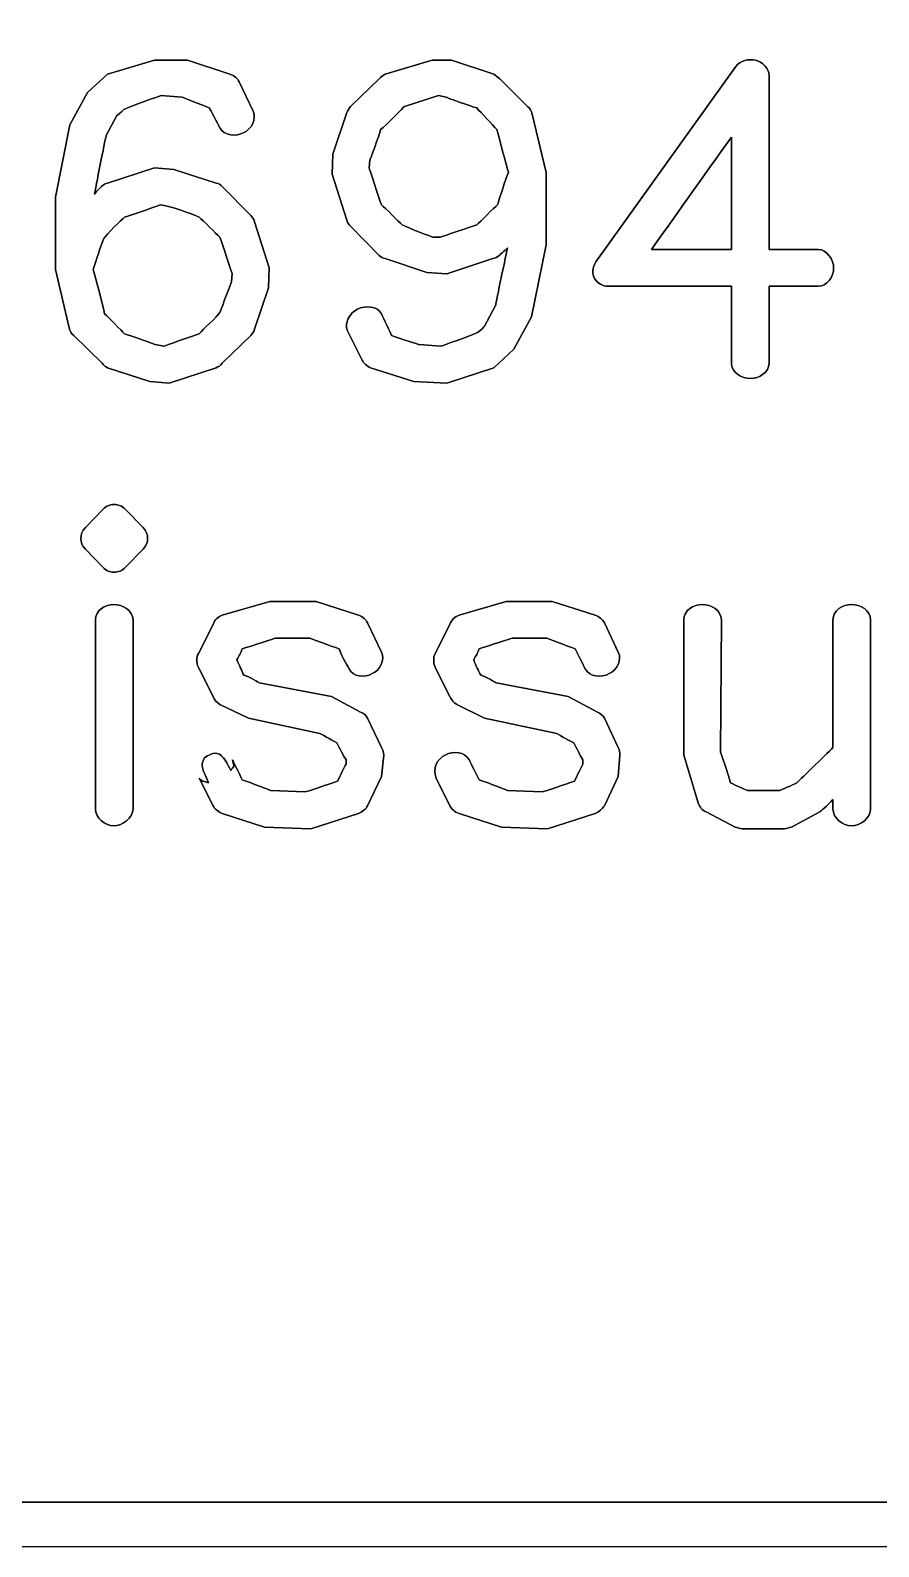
# Model space of a CAD drawing. Extents: x 5.5 to 12.5, y 5.1 to 18.5.
# Drawn here: x 6.5666 to 6.7566, y 5.4884 to 5.8282 of the extents above; entities that cross this region are included whole.
import ezdxf

# ---------------------------------------------------------------- set-up
doc = ezdxf.new("R2010")
doc.units = 0
doc.header["$MEASUREMENT"] = 0
doc.layers.get('0').update_dxf_attribs({"linetype": 'CONTINUOUS'})

msp = doc.modelspace()

# ---------------------------------------------------------------- linework, layer by layer
at = {"color": 7}
for points, knots in [([(12.12966, 18.49827), (12.12966, 18.49827), (5.87957, 18.49827), (5.87957, 18.49827), (5.67011, 18.49827), (5.49958, 18.32791), (5.49958, 18.11827), (5.49958, 18.11827), (5.49958, 5.86838), (5.49958, 5.86838), (5.49958, 5.65891), (5.67011, 5.48838), (5.87957, 5.48838), (5.87957, 5.48838), (12.12966, 5.48838), (12.12966, 5.48838), (12.33913, 5.48838), (12.50966, 5.65891), (12.50966, 5.86838), (12.50966, 5.86838), (12.50966, 18.11827), (12.50966, 18.11827), (12.50966, 18.32791), (12.33913, 18.49827), (12.12966, 18.49827)], [0, 0, 0, 0, 1, 1, 1, 2, 2, 2, 3, 3, 3, 4, 4, 4, 5, 5, 5, 6, 6, 6, 7, 7, 7, 8, 8, 8, 8]), ([(12.12966, 18.48828), (12.12966, 18.48828), (5.87957, 18.48828), (5.87957, 18.48828), (5.67562, 18.48828), (5.50957, 18.3224), (5.50957, 18.11827), (5.50957, 18.11827), (5.50957, 5.86838), (5.50957, 5.86838), (5.50957, 5.66443), (5.67562, 5.49837), (5.87957, 5.49837), (5.87957, 5.49837), (12.12966, 5.49837), (12.12966, 5.49837), (12.17238, 5.49837), (12.21304, 5.50561), (12.25128, 5.51904), (12.25128, 5.51904), (12.24886, 5.51904), (12.24886, 5.51904), (12.24886, 5.51904), (12.23818, 5.52318), (12.23818, 5.52318), (12.23818, 5.52318), (12.23405, 5.52731), (12.23405, 5.52731), (12.23405, 5.52731), (12.23095, 5.53317), (12.23095, 5.53317), (12.23129, 5.53248), (12.23233, 5.53248), (12.23302, 5.53213), (12.23267, 5.53282), (12.23233, 5.53386), (12.23233, 5.53386), (12.23198, 5.53455), (12.23164, 5.53523), (12.23164, 5.53592), (12.23164, 5.53696), (12.23233, 5.53799), (12.23336, 5.53834), (12.23508, 5.53902), (12.23646, 5.53834), (12.23715, 5.53627), (12.23715, 5.53627), (12.23784, 5.53558), (12.23818, 5.53489), (12.23818, 5.53523), (12.23887, 5.53558), (12.23887, 5.53592), (12.23887, 5.53627), (12.23887, 5.53661), (12.23853, 5.53696), (12.23853, 5.53696), (12.2406, 5.53213), (12.2406, 5.53213), (12.2406, 5.53213), (12.24232, 5.53041), (12.24335, 5.52972), (12.24439, 5.52938), (12.25024, 5.52731), (12.25024, 5.52731), (12.25024, 5.52731), (12.25782, 5.52697), (12.25782, 5.52697), (12.25782, 5.52697), (12.26471, 5.52938), (12.26609, 5.52972), (12.26678, 5.53041), (12.26988, 5.53351), (12.27057, 5.5342), (12.27091, 5.53558), (12.27298, 5.54144), (12.27298, 5.54144), (12.27298, 5.54144), (12.27332, 5.54626), (12.27332, 5.54626), (12.27332, 5.54626), (12.27091, 5.5528), (12.27057, 5.55418), (12.26988, 5.55487), (12.26678, 5.55797), (12.26575, 5.55901), (12.26471, 5.55935), (12.25886, 5.56142), (12.25886, 5.56142), (12.25886, 5.56142), (12.25128, 5.56142), (12.25128, 5.56142), (12.25128, 5.56142), (12.24439, 5.55935), (12.24301, 5.55901), (12.24232, 5.55797), (12.23956, 5.55522), (12.23956, 5.55522), (12.23853, 5.55418), (12.23681, 5.55384), (12.23543, 5.55453), (12.23405, 5.55522), (12.23336, 5.55659), (12.23336, 5.55797), (12.23336, 5.55797), (12.23681, 5.58794), (12.23681, 5.58794), (12.23681, 5.58967), (12.23853, 5.59105), (12.24025, 5.59105), (12.24025, 5.59105), (12.27126, 5.59105), (12.27126, 5.59105), (12.27332, 5.59105), (12.2747, 5.58898), (12.2747, 5.58691), (12.2747, 5.58484), (12.27332, 5.58278), (12.27126, 5.58278), (12.27126, 5.58278), (12.24955, 5.58278), (12.24473, 5.58278), (12.24404, 5.57933), (12.2437, 5.57348), (12.24301, 5.56762), (12.24611, 5.56865), (12.2499, 5.56969), (12.2499, 5.56969), (12.2499, 5.56969), (12.26023, 5.56969), (12.26023, 5.56969), (12.26023, 5.56969), (12.26954, 5.56659), (12.26954, 5.56659), (12.27022, 5.56624), (12.27057, 5.5659), (12.27091, 5.56555), (12.27091, 5.56555), (12.27746, 5.55935), (12.27746, 5.55935), (12.2778, 5.55901), (12.27815, 5.55832), (12.27815, 5.55797), (12.27815, 5.55797), (12.28159, 5.54729), (12.28159, 5.54729), (12.28159, 5.54729), (12.28125, 5.54006), (12.28125, 5.54006), (12.28125, 5.54006), (12.27815, 5.53076), (12.27815, 5.53076), (12.27815, 5.53007), (12.2778, 5.52972), (12.27746, 5.52938), (12.27746, 5.52938), (12.27711, 5.52903), (12.27711, 5.52903), (12.40803, 5.58622), (12.49967, 5.71679), (12.49967, 5.86838), (12.49967, 5.86838), (12.49967, 18.11827), (12.49967, 18.11827), (12.49967, 18.3224), (12.33361, 18.48828), (12.12966, 18.48828)], [0, 0, 0, 0, 1, 1, 1, 2, 2, 2, 3, 3, 3, 4, 4, 4, 5, 5, 5, 6, 6, 6, 7, 7, 7, 8, 8, 8, 9, 9, 9, 10, 10, 10, 11, 11, 11, 12, 12, 12, 13, 13, 13, 14, 14, 14, 15, 15, 15, 16, 16, 16, 17, 17, 17, 18, 18, 18, 19, 19, 19, 20, 20, 20, 21, 21, 21, 22, 22, 22, 23, 23, 23, 24, 24, 24, 25, 25, 25, 26, 26, 26, 27, 27, 27, 28, 28, 28, 29, 29, 29, 30, 30, 30, 31, 31, 31, 32, 32, 32, 33, 33, 33, 34, 34, 34, 35, 35, 35, 36, 36, 36, 37, 37, 37, 38, 38, 38, 39, 39, 39, 40, 40, 40, 41, 41, 41, 42, 42, 42, 43, 43, 43, 44, 44, 44, 45, 45, 45, 46, 46, 46, 47, 47, 47, 48, 48, 48, 49, 49, 49, 50, 50, 50, 51, 51, 51, 52, 52, 52, 53, 53, 53, 54, 54, 54, 55, 55, 55, 55]), ([(12.49967, 5.86838), (12.49967, 5.71679), (12.40803, 5.58622), (12.27711, 5.52903), (12.27711, 5.52903), (12.27746, 5.52938), (12.27746, 5.52938), (12.2778, 5.52972), (12.27815, 5.53007), (12.27815, 5.53076), (12.27815, 5.53076), (12.28125, 5.54006), (12.28125, 5.54006), (12.28125, 5.54006), (12.28159, 5.54729), (12.28159, 5.54729), (12.28159, 5.54729), (12.27815, 5.55797), (12.27815, 5.55797), (12.27815, 5.55832), (12.2778, 5.55901), (12.27746, 5.55935), (12.27746, 5.55935), (12.27091, 5.56555), (12.27091, 5.56555), (12.27057, 5.5659), (12.27022, 5.56624), (12.26954, 5.56659), (12.26954, 5.56659), (12.26023, 5.56969), (12.26023, 5.56969), (12.26023, 5.56969), (12.2499, 5.56969), (12.2499, 5.56969), (12.2499, 5.56969), (12.24611, 5.56865), (12.24301, 5.56762), (12.2437, 5.57348), (12.24404, 5.57933), (12.24473, 5.58278), (12.24955, 5.58278), (12.27126, 5.58278), (12.27126, 5.58278), (12.27332, 5.58278), (12.2747, 5.58484), (12.2747, 5.58691), (12.2747, 5.58898), (12.27332, 5.59105), (12.27126, 5.59105), (12.27126, 5.59105), (12.24025, 5.59105), (12.24025, 5.59105), (12.23853, 5.59105), (12.23681, 5.58967), (12.23681, 5.58794), (12.23681, 5.58794), (12.23336, 5.55797), (12.23336, 5.55797), (12.23336, 5.55659), (12.23405, 5.55522), (12.23543, 5.55453), (12.23681, 5.55384), (12.23853, 5.55418), (12.23956, 5.55522), (12.23956, 5.55522), (12.24232, 5.55797), (12.24301, 5.55901), (12.24439, 5.55935), (12.25128, 5.56142), (12.25128, 5.56142), (12.25128, 5.56142), (12.25886, 5.56142), (12.25886, 5.56142), (12.25886, 5.56142), (12.26471, 5.55935), (12.26575, 5.55901), (12.26678, 5.55797), (12.26988, 5.55487), (12.27057, 5.55418), (12.27091, 5.5528), (12.27332, 5.54626), (12.27332, 5.54626), (12.27332, 5.54626), (12.27298, 5.54144), (12.27298, 5.54144), (12.27298, 5.54144), (12.27091, 5.53558), (12.27057, 5.5342), (12.26988, 5.53351), (12.26678, 5.53041), (12.26609, 5.52972), (12.26471, 5.52938), (12.25782, 5.52697), (12.25782, 5.52697), (12.25782, 5.52697), (12.25024, 5.52731), (12.25024, 5.52731), (12.25024, 5.52731), (12.24439, 5.52938), (12.24335, 5.52972), (12.24232, 5.53041), (12.2406, 5.53213), (12.2406, 5.53213), (12.2406, 5.53213), (12.23853, 5.53696), (12.23853, 5.53696), (12.23887, 5.53661), (12.23887, 5.53627), (12.23887, 5.53592), (12.23887, 5.53558), (12.23818, 5.53523), (12.23818, 5.53489), (12.23784, 5.53558), (12.23715, 5.53627), (12.23715, 5.53627), (12.23646, 5.53834), (12.23508, 5.53902), (12.23336, 5.53834), (12.23233, 5.53799), (12.23164, 5.53696), (12.23164, 5.53592), (12.23164, 5.53523), (12.23198, 5.53455), (12.23233, 5.53386), (12.23233, 5.53386), (12.23267, 5.53282), (12.23302, 5.53213), (12.23233, 5.53248), (12.23129, 5.53248), (12.23095, 5.53317), (12.23095, 5.53317), (12.23405, 5.52731), (12.23405, 5.52731), (12.23405, 5.52731), (12.23818, 5.52318), (12.23818, 5.52318), (12.23818, 5.52318), (12.24886, 5.51904), (12.24886, 5.51904), (12.24886, 5.51904), (12.25128, 5.51904), (12.25128, 5.51904), (12.21304, 5.50561), (12.17238, 5.49837), (12.12966, 5.49837), (12.12966, 5.49837), (5.87957, 5.49837), (5.87957, 5.49837), (5.67562, 5.49837), (5.50957, 5.66443), (5.50957, 5.86838), (5.50957, 5.86838), (5.50957, 18.11827), (5.50957, 18.11827), (5.50957, 18.3224), (5.67562, 18.48828), (5.87957, 18.48828), (5.87957, 18.48828), (12.12966, 18.48828), (12.12966, 18.48828), (12.33361, 18.48828), (12.49967, 18.3224), (12.49967, 18.11827), (12.49967, 18.11827), (12.49967, 5.86838), (12.49967, 5.86838)], [0, 0, 0, 0, 1, 1, 1, 2, 2, 2, 3, 3, 3, 4, 4, 4, 5, 5, 5, 6, 6, 6, 7, 7, 7, 8, 8, 8, 9, 9, 9, 10, 10, 10, 11, 11, 11, 12, 12, 12, 13, 13, 13, 14, 14, 14, 15, 15, 15, 16, 16, 16, 17, 17, 17, 18, 18, 18, 19, 19, 19, 20, 20, 20, 21, 21, 21, 22, 22, 22, 23, 23, 23, 24, 24, 24, 25, 25, 25, 26, 26, 26, 27, 27, 27, 28, 28, 28, 29, 29, 29, 30, 30, 30, 31, 31, 31, 32, 32, 32, 33, 33, 33, 34, 34, 34, 35, 35, 35, 36, 36, 36, 37, 37, 37, 38, 38, 38, 39, 39, 39, 40, 40, 40, 41, 41, 41, 42, 42, 42, 43, 43, 43, 44, 44, 44, 45, 45, 45, 46, 46, 46, 47, 47, 47, 48, 48, 48, 49, 49, 49, 50, 50, 50, 51, 51, 51, 52, 52, 52, 53, 53, 53, 54, 54, 54, 55, 55, 55, 55]), ([(6.69606, 5.77088), (6.69485, 5.77088), (6.69365, 5.77157), (6.69296, 5.7726), (6.69244, 5.77364), (6.69244, 5.77501), (6.6933, 5.77639), (6.6933, 5.77639), (6.72465, 5.82014), (6.72465, 5.82014), (6.72552, 5.82152), (6.72758, 5.82187), (6.72913, 5.82152), (6.73051, 5.82118), (6.73206, 5.8198), (6.73206, 5.81808), (6.73206, 5.81808), (6.73206, 5.785), (6.73206, 5.77915), (6.73602, 5.77915), (6.74309, 5.77915), (6.74309, 5.77915), (6.74498, 5.77915), (6.74653, 5.77674), (6.74653, 5.77501), (6.74653, 5.77295), (6.74498, 5.77088), (6.74309, 5.77088), (6.74309, 5.77088), (6.73602, 5.77088), (6.73206, 5.77088), (6.73206, 5.76571), (6.73206, 5.75365), (6.73206, 5.75365), (6.73206, 5.75159), (6.72982, 5.75021), (6.72793, 5.75021), (6.72586, 5.75021), (6.72362, 5.75159), (6.72362, 5.75365), (6.72362, 5.75365), (6.72362, 5.76571), (6.72362, 5.77088), (6.71811, 5.77088), (6.69606, 5.77088), (6.69606, 5.77088)], [0, 0, 0, 0, 1, 1, 1, 2, 2, 2, 3, 3, 3, 4, 4, 4, 5, 5, 5, 6, 6, 6, 7, 7, 7, 8, 8, 8, 9, 9, 9, 10, 10, 10, 11, 11, 11, 12, 12, 12, 13, 13, 13, 14, 14, 14, 15, 15, 15, 15]), ([(6.72793, 5.75021), (6.72982, 5.75021), (6.73206, 5.75159), (6.73206, 5.75365), (6.73206, 5.75365), (6.73206, 5.76571), (6.73206, 5.77088), (6.73602, 5.77088), (6.74309, 5.77088), (6.74309, 5.77088), (6.74498, 5.77088), (6.74653, 5.77295), (6.74653, 5.77501), (6.74653, 5.77674), (6.74498, 5.77915), (6.74309, 5.77915), (6.74309, 5.77915), (6.73602, 5.77915), (6.73206, 5.77915), (6.73206, 5.785), (6.73206, 5.81808), (6.73206, 5.81808), (6.73206, 5.8198), (6.73051, 5.82118), (6.72913, 5.82152), (6.72758, 5.82187), (6.72552, 5.82152), (6.72465, 5.82014), (6.72465, 5.82014), (6.6933, 5.77639), (6.6933, 5.77639), (6.69244, 5.77501), (6.69244, 5.77364), (6.69296, 5.7726), (6.69365, 5.77157), (6.69485, 5.77088), (6.69606, 5.77088), (6.69606, 5.77088), (6.71811, 5.77088), (6.72362, 5.77088), (6.72362, 5.76571), (6.72362, 5.75365), (6.72362, 5.75365), (6.72362, 5.75159), (6.72586, 5.75021), (6.72793, 5.75021)], [0, 0, 0, 0, 1, 1, 1, 2, 2, 2, 3, 3, 3, 4, 4, 4, 5, 5, 5, 6, 6, 6, 7, 7, 7, 8, 8, 8, 9, 9, 9, 10, 10, 10, 11, 11, 11, 12, 12, 12, 13, 13, 13, 14, 14, 14, 15, 15, 15, 15]), ([(6.5934, 5.74952), (6.5934, 5.74952), (6.58392, 5.75262), (6.58392, 5.75262), (6.58341, 5.75296), (6.58306, 5.75296), (6.58272, 5.75365), (6.58272, 5.75365), (6.57634, 5.75986), (6.57634, 5.75986), (6.57583, 5.7602), (6.57548, 5.76089), (6.57531, 5.76158), (6.57531, 5.76158), (6.57221, 5.77467), (6.57221, 5.77467), (6.57221, 5.77467), (6.57221, 5.79086), (6.57221, 5.79086), (6.57221, 5.79086), (6.57548, 5.80705), (6.57548, 5.80705), (6.57548, 5.80705), (6.57944, 5.81429), (6.57944, 5.81429), (6.57944, 5.81429), (6.58392, 5.81842), (6.58392, 5.81842), (6.58392, 5.81842), (6.59443, 5.82152), (6.59443, 5.82152), (6.59443, 5.82152), (6.60184, 5.82152), (6.60184, 5.82152), (6.60184, 5.82152), (6.61131, 5.81842), (6.61131, 5.81842), (6.61234, 5.81808), (6.61303, 5.81739), (6.61338, 5.8167), (6.61338, 5.8167), (6.61648, 5.81015), (6.61648, 5.81015), (6.61734, 5.80843), (6.61613, 5.80602), (6.61441, 5.80533), (6.61269, 5.8043), (6.60993, 5.80464), (6.60907, 5.80636), (6.60907, 5.80636), (6.60752, 5.80946), (6.60666, 5.81084), (6.60494, 5.81153), (6.60063, 5.81325), (6.60063, 5.81325), (6.60063, 5.81325), (6.59581, 5.8136), (6.59581, 5.8136), (6.59581, 5.8136), (6.58875, 5.81119), (6.58754, 5.8105), (6.58685, 5.80981), (6.58599, 5.80912), (6.58599, 5.80912), (6.58599, 5.80912), (6.58358, 5.80464), (6.58358, 5.80464), (6.58358, 5.80464), (6.58151, 5.79465), (6.58099, 5.79155), (6.58151, 5.79224), (6.58254, 5.79327), (6.58254, 5.79327), (6.58306, 5.79362), (6.58341, 5.79396), (6.58392, 5.79396), (6.58392, 5.79396), (6.59443, 5.79741), (6.59443, 5.79741), (6.59443, 5.79741), (6.59874, 5.79706), (6.59874, 5.79706), (6.59874, 5.79706), (6.60821, 5.79396), (6.60821, 5.79396), (6.60873, 5.79396), (6.60924, 5.79362), (6.60959, 5.79327), (6.60959, 5.79327), (6.61596, 5.78673), (6.61596, 5.78673), (6.61631, 5.78638), (6.61665, 5.78604), (6.61682, 5.78535), (6.61682, 5.78535), (6.6201, 5.77501), (6.6201, 5.77501), (6.6201, 5.77501), (6.61992, 5.77053), (6.61992, 5.77053), (6.61992, 5.77053), (6.61682, 5.76123), (6.61682, 5.76123), (6.61665, 5.76054), (6.61631, 5.7602), (6.61596, 5.75986), (6.61596, 5.75986), (6.60959, 5.75365), (6.60959, 5.75365), (6.60924, 5.75296), (6.60873, 5.75296), (6.60821, 5.75262), (6.60821, 5.75262), (6.5977, 5.74918), (6.5977, 5.74918), (6.5977, 5.74918), (6.5934, 5.74952), (6.5934, 5.74952)], [0, 0, 0, 0, 1, 1, 1, 2, 2, 2, 3, 3, 3, 4, 4, 4, 5, 5, 5, 6, 6, 6, 7, 7, 7, 8, 8, 8, 9, 9, 9, 10, 10, 10, 11, 11, 11, 12, 12, 12, 13, 13, 13, 14, 14, 14, 15, 15, 15, 16, 16, 16, 17, 17, 17, 18, 18, 18, 19, 19, 19, 20, 20, 20, 21, 21, 21, 22, 22, 22, 23, 23, 23, 24, 24, 24, 25, 25, 25, 26, 26, 26, 27, 27, 27, 28, 28, 28, 29, 29, 29, 30, 30, 30, 31, 31, 31, 32, 32, 32, 33, 33, 33, 34, 34, 34, 35, 35, 35, 36, 36, 36, 37, 37, 37, 38, 38, 38, 39, 39, 39, 39]), ([(6.60959, 5.75365), (6.60959, 5.75365), (6.61596, 5.75986), (6.61596, 5.75986), (6.61631, 5.7602), (6.61665, 5.76054), (6.61682, 5.76123), (6.61682, 5.76123), (6.61992, 5.77053), (6.61992, 5.77053), (6.61992, 5.77053), (6.6201, 5.77501), (6.6201, 5.77501), (6.6201, 5.77501), (6.61682, 5.78535), (6.61682, 5.78535), (6.61665, 5.78604), (6.61631, 5.78638), (6.61596, 5.78673), (6.61596, 5.78673), (6.60959, 5.79327), (6.60959, 5.79327), (6.60924, 5.79362), (6.60873, 5.79396), (6.60821, 5.79396), (6.60821, 5.79396), (6.59874, 5.79706), (6.59874, 5.79706), (6.59874, 5.79706), (6.59443, 5.79741), (6.59443, 5.79741), (6.59443, 5.79741), (6.58392, 5.79396), (6.58392, 5.79396), (6.58341, 5.79396), (6.58306, 5.79362), (6.58254, 5.79327), (6.58254, 5.79327), (6.58151, 5.79224), (6.58099, 5.79155), (6.58151, 5.79465), (6.58358, 5.80464), (6.58358, 5.80464), (6.58358, 5.80464), (6.58599, 5.80912), (6.58599, 5.80912), (6.58599, 5.80912), (6.58685, 5.80981), (6.58754, 5.8105), (6.58875, 5.81119), (6.59581, 5.8136), (6.59581, 5.8136), (6.59581, 5.8136), (6.60063, 5.81325), (6.60063, 5.81325), (6.60063, 5.81325), (6.60494, 5.81153), (6.60666, 5.81084), (6.60752, 5.80946), (6.60907, 5.80636), (6.60907, 5.80636), (6.60993, 5.80464), (6.61269, 5.8043), (6.61441, 5.80533), (6.61613, 5.80602), (6.61734, 5.80843), (6.61648, 5.81015), (6.61648, 5.81015), (6.61338, 5.8167), (6.61338, 5.8167), (6.61303, 5.81739), (6.61234, 5.81808), (6.61131, 5.81842), (6.61131, 5.81842), (6.60184, 5.82152), (6.60184, 5.82152), (6.60184, 5.82152), (6.59443, 5.82152), (6.59443, 5.82152), (6.59443, 5.82152), (6.58392, 5.81842), (6.58392, 5.81842), (6.58392, 5.81842), (6.57944, 5.81429), (6.57944, 5.81429), (6.57944, 5.81429), (6.57548, 5.80705), (6.57548, 5.80705), (6.57548, 5.80705), (6.57221, 5.79086), (6.57221, 5.79086), (6.57221, 5.79086), (6.57221, 5.77467), (6.57221, 5.77467), (6.57221, 5.77467), (6.57531, 5.76158), (6.57531, 5.76158), (6.57548, 5.76089), (6.57583, 5.7602), (6.57634, 5.75986), (6.57634, 5.75986), (6.58272, 5.75365), (6.58272, 5.75365), (6.58306, 5.75296), (6.58341, 5.75296), (6.58392, 5.75262), (6.58392, 5.75262), (6.5934, 5.74952), (6.5934, 5.74952), (6.5934, 5.74952), (6.5977, 5.74918), (6.5977, 5.74918), (6.5977, 5.74918), (6.60821, 5.75262), (6.60821, 5.75262), (6.60873, 5.75296), (6.60924, 5.75296), (6.60959, 5.75365)], [0, 0, 0, 0, 1, 1, 1, 2, 2, 2, 3, 3, 3, 4, 4, 4, 5, 5, 5, 6, 6, 6, 7, 7, 7, 8, 8, 8, 9, 9, 9, 10, 10, 10, 11, 11, 11, 12, 12, 12, 13, 13, 13, 14, 14, 14, 15, 15, 15, 16, 16, 16, 17, 17, 17, 18, 18, 18, 19, 19, 19, 20, 20, 20, 21, 21, 21, 22, 22, 22, 23, 23, 23, 24, 24, 24, 25, 25, 25, 26, 26, 26, 27, 27, 27, 28, 28, 28, 29, 29, 29, 30, 30, 30, 31, 31, 31, 32, 32, 32, 33, 33, 33, 34, 34, 34, 35, 35, 35, 36, 36, 36, 37, 37, 37, 38, 38, 38, 39, 39, 39, 39]), ([(6.64283, 5.75262), (6.64197, 5.75296), (6.64128, 5.75365), (6.64094, 5.75434), (6.64094, 5.75434), (6.63767, 5.76089), (6.63767, 5.76089), (6.6368, 5.76261), (6.63818, 5.76502), (6.6399, 5.76571), (6.64163, 5.76675), (6.64438, 5.7664), (6.64524, 5.76468), (6.64524, 5.76468), (6.64679, 5.76158), (6.64748, 5.75986), (6.64938, 5.75917), (6.65369, 5.75779), (6.65369, 5.75779), (6.65369, 5.75779), (6.65851, 5.75744), (6.65851, 5.75744), (6.65851, 5.75744), (6.66557, 5.75986), (6.66678, 5.76054), (6.66747, 5.76089), (6.66833, 5.76192), (6.66833, 5.76192), (6.66833, 5.76192), (6.67074, 5.7664), (6.67074, 5.7664), (6.67074, 5.7664), (6.67281, 5.77639), (6.67349, 5.77949), (6.67281, 5.7788), (6.6716, 5.77777), (6.6716, 5.77777), (6.67126, 5.77743), (6.67074, 5.77708), (6.67022, 5.77708), (6.67022, 5.77708), (6.65989, 5.77364), (6.65989, 5.77364), (6.65989, 5.77364), (6.65541, 5.77398), (6.65541, 5.77398), (6.65541, 5.77398), (6.64611, 5.77708), (6.64611, 5.77708), (6.64559, 5.77708), (6.64507, 5.77743), (6.64473, 5.77777), (6.64473, 5.77777), (6.63835, 5.78432), (6.63835, 5.78432), (6.63801, 5.78466), (6.63767, 5.785), (6.63749, 5.78569), (6.63749, 5.78569), (6.63422, 5.79603), (6.63422, 5.79603), (6.63422, 5.79603), (6.63439, 5.80051), (6.63439, 5.80051), (6.63439, 5.80051), (6.63749, 5.80981), (6.63749, 5.80981), (6.63767, 5.81015), (6.63801, 5.81084), (6.63835, 5.81119), (6.63835, 5.81119), (6.64473, 5.81739), (6.64473, 5.81739), (6.64507, 5.81773), (6.64559, 5.81808), (6.64611, 5.81842), (6.64611, 5.81842), (6.65661, 5.82152), (6.65661, 5.82152), (6.65661, 5.82152), (6.66092, 5.82152), (6.66092, 5.82152), (6.66092, 5.82152), (6.67039, 5.81842), (6.67039, 5.81842), (6.67091, 5.81808), (6.67126, 5.81773), (6.67177, 5.81739), (6.67177, 5.81739), (6.67797, 5.81119), (6.67797, 5.81119), (6.67849, 5.81084), (6.67883, 5.81015), (6.67901, 5.80946), (6.67901, 5.80946), (6.68211, 5.79637), (6.68211, 5.79637), (6.68211, 5.79637), (6.68211, 5.78018), (6.68211, 5.78018), (6.68211, 5.78018), (6.67883, 5.76399), (6.67883, 5.76399), (6.67883, 5.76399), (6.67487, 5.75675), (6.67487, 5.75675), (6.67487, 5.75675), (6.67039, 5.75262), (6.67039, 5.75262), (6.67039, 5.75262), (6.65989, 5.74918), (6.65989, 5.74918), (6.65989, 5.74918), (6.65248, 5.74952), (6.65248, 5.74952), (6.65248, 5.74952), (6.64283, 5.75262), (6.64283, 5.75262)], [0, 0, 0, 0, 1, 1, 1, 2, 2, 2, 3, 3, 3, 4, 4, 4, 5, 5, 5, 6, 6, 6, 7, 7, 7, 8, 8, 8, 9, 9, 9, 10, 10, 10, 11, 11, 11, 12, 12, 12, 13, 13, 13, 14, 14, 14, 15, 15, 15, 16, 16, 16, 17, 17, 17, 18, 18, 18, 19, 19, 19, 20, 20, 20, 21, 21, 21, 22, 22, 22, 23, 23, 23, 24, 24, 24, 25, 25, 25, 26, 26, 26, 27, 27, 27, 28, 28, 28, 29, 29, 29, 30, 30, 30, 31, 31, 31, 32, 32, 32, 33, 33, 33, 34, 34, 34, 35, 35, 35, 36, 36, 36, 37, 37, 37, 38, 38, 38, 39, 39, 39, 39]), ([(6.67039, 5.75262), (6.67039, 5.75262), (6.67487, 5.75675), (6.67487, 5.75675), (6.67487, 5.75675), (6.67883, 5.76399), (6.67883, 5.76399), (6.67883, 5.76399), (6.68211, 5.78018), (6.68211, 5.78018), (6.68211, 5.78018), (6.68211, 5.79637), (6.68211, 5.79637), (6.68211, 5.79637), (6.67901, 5.80946), (6.67901, 5.80946), (6.67883, 5.81015), (6.67849, 5.81084), (6.67797, 5.81119), (6.67797, 5.81119), (6.67177, 5.81739), (6.67177, 5.81739), (6.67126, 5.81773), (6.67091, 5.81808), (6.67039, 5.81842), (6.67039, 5.81842), (6.66092, 5.82152), (6.66092, 5.82152), (6.66092, 5.82152), (6.65661, 5.82152), (6.65661, 5.82152), (6.65661, 5.82152), (6.64611, 5.81842), (6.64611, 5.81842), (6.64559, 5.81808), (6.64507, 5.81773), (6.64473, 5.81739), (6.64473, 5.81739), (6.63835, 5.81119), (6.63835, 5.81119), (6.63801, 5.81084), (6.63767, 5.81015), (6.63749, 5.80981), (6.63749, 5.80981), (6.63439, 5.80051), (6.63439, 5.80051), (6.63439, 5.80051), (6.63422, 5.79603), (6.63422, 5.79603), (6.63422, 5.79603), (6.63749, 5.78569), (6.63749, 5.78569), (6.63767, 5.785), (6.63801, 5.78466), (6.63835, 5.78432), (6.63835, 5.78432), (6.64473, 5.77777), (6.64473, 5.77777), (6.64507, 5.77743), (6.64559, 5.77708), (6.64611, 5.77708), (6.64611, 5.77708), (6.65541, 5.77398), (6.65541, 5.77398), (6.65541, 5.77398), (6.65989, 5.77364), (6.65989, 5.77364), (6.65989, 5.77364), (6.67022, 5.77708), (6.67022, 5.77708), (6.67074, 5.77708), (6.67126, 5.77743), (6.6716, 5.77777), (6.6716, 5.77777), (6.67281, 5.7788), (6.67349, 5.77949), (6.67281, 5.77639), (6.67074, 5.7664), (6.67074, 5.7664), (6.67074, 5.7664), (6.66833, 5.76192), (6.66833, 5.76192), (6.66833, 5.76192), (6.66747, 5.76089), (6.66678, 5.76054), (6.66557, 5.75986), (6.65851, 5.75744), (6.65851, 5.75744), (6.65851, 5.75744), (6.65369, 5.75779), (6.65369, 5.75779), (6.65369, 5.75779), (6.64938, 5.75917), (6.64748, 5.75986), (6.64679, 5.76158), (6.64524, 5.76468), (6.64524, 5.76468), (6.64438, 5.7664), (6.64163, 5.76675), (6.6399, 5.76571), (6.63818, 5.76502), (6.6368, 5.76261), (6.63767, 5.76089), (6.63767, 5.76089), (6.64094, 5.75434), (6.64094, 5.75434), (6.64128, 5.75365), (6.64197, 5.75296), (6.64283, 5.75262), (6.64283, 5.75262), (6.65248, 5.74952), (6.65248, 5.74952), (6.65248, 5.74952), (6.65989, 5.74918), (6.65989, 5.74918), (6.65989, 5.74918), (6.67039, 5.75262), (6.67039, 5.75262)], [0, 0, 0, 0, 1, 1, 1, 2, 2, 2, 3, 3, 3, 4, 4, 4, 5, 5, 5, 6, 6, 6, 7, 7, 7, 8, 8, 8, 9, 9, 9, 10, 10, 10, 11, 11, 11, 12, 12, 12, 13, 13, 13, 14, 14, 14, 15, 15, 15, 16, 16, 16, 17, 17, 17, 18, 18, 18, 19, 19, 19, 20, 20, 20, 21, 21, 21, 22, 22, 22, 23, 23, 23, 24, 24, 24, 25, 25, 25, 26, 26, 26, 27, 27, 27, 28, 28, 28, 29, 29, 29, 30, 30, 30, 31, 31, 31, 32, 32, 32, 33, 33, 33, 34, 34, 34, 35, 35, 35, 36, 36, 36, 37, 37, 37, 38, 38, 38, 39, 39, 39, 39]), ([(6.6666, 5.81084), (6.66523, 5.81119), (6.65971, 5.81325), (6.65971, 5.81325), (6.65971, 5.81325), (6.65799, 5.8136), (6.65799, 5.8136), (6.65799, 5.8136), (6.65041, 5.81119), (6.65041, 5.81119), (6.65041, 5.81119), (6.64611, 5.80671), (6.64507, 5.80602), (6.64473, 5.80464), (6.64266, 5.79913), (6.64266, 5.79913), (6.64266, 5.79913), (6.64249, 5.79741), (6.64249, 5.79741), (6.64249, 5.79741), (6.64473, 5.79052), (6.64524, 5.78914), (6.64611, 5.78845), (6.64903, 5.78535), (6.6499, 5.78466), (6.6511, 5.78397), (6.65679, 5.7819), (6.65679, 5.7819), (6.65679, 5.7819), (6.65851, 5.7819), (6.65851, 5.7819), (6.65851, 5.7819), (6.6654, 5.78432), (6.6666, 5.78466), (6.66747, 5.78535), (6.67039, 5.78845), (6.67126, 5.78914), (6.6716, 5.79052), (6.67315, 5.795), (6.67367, 5.79637), (6.67332, 5.79775), (6.67143, 5.80464), (6.67108, 5.80602), (6.67022, 5.80705), (6.66747, 5.80981), (6.6666, 5.81084)], [0, 0, 0, 0, 1, 1, 1, 2, 2, 2, 3, 3, 3, 4, 4, 4, 5, 5, 5, 6, 6, 6, 7, 7, 7, 8, 8, 8, 9, 9, 9, 10, 10, 10, 11, 11, 11, 12, 12, 12, 13, 13, 13, 14, 14, 14, 15, 15, 15, 15]), ([(6.67367, 5.79637), (6.67315, 5.795), (6.6716, 5.79052), (6.67126, 5.78914), (6.67039, 5.78845), (6.66747, 5.78535), (6.6666, 5.78466), (6.6654, 5.78432), (6.65851, 5.7819), (6.65851, 5.7819), (6.65851, 5.7819), (6.65679, 5.7819), (6.65679, 5.7819), (6.65679, 5.7819), (6.6511, 5.78397), (6.6499, 5.78466), (6.64903, 5.78535), (6.64611, 5.78845), (6.64524, 5.78914), (6.64473, 5.79052), (6.64249, 5.79741), (6.64249, 5.79741), (6.64249, 5.79741), (6.64266, 5.79913), (6.64266, 5.79913), (6.64266, 5.79913), (6.64473, 5.80464), (6.64507, 5.80602), (6.64611, 5.80671), (6.65041, 5.81119), (6.65041, 5.81119), (6.65041, 5.81119), (6.65799, 5.8136), (6.65799, 5.8136), (6.65799, 5.8136), (6.65971, 5.81325), (6.65971, 5.81325), (6.65971, 5.81325), (6.66523, 5.81119), (6.6666, 5.81084), (6.66747, 5.80981), (6.67022, 5.80705), (6.67108, 5.80602), (6.67143, 5.80464), (6.67332, 5.79775), (6.67367, 5.79637)], [0, 0, 0, 0, 1, 1, 1, 2, 2, 2, 3, 3, 3, 4, 4, 4, 5, 5, 5, 6, 6, 6, 7, 7, 7, 8, 8, 8, 9, 9, 9, 10, 10, 10, 11, 11, 11, 12, 12, 12, 13, 13, 13, 14, 14, 14, 15, 15, 15, 15]), ([(6.72362, 5.8043), (6.71742, 5.79568), (6.71001, 5.785), (6.70571, 5.77915), (6.71225, 5.77915), (6.71983, 5.77915), (6.72362, 5.77915), (6.72362, 5.78328), (6.72362, 5.79431), (6.72362, 5.8043)], [0, 0, 0, 0, 1, 1, 1, 2, 2, 2, 3, 3, 3, 3]), ([(6.72362, 5.8043), (6.72362, 5.79431), (6.72362, 5.78328), (6.72362, 5.77915), (6.71983, 5.77915), (6.71225, 5.77915), (6.70571, 5.77915), (6.71001, 5.785), (6.71742, 5.79568), (6.72362, 5.8043)], [0, 0, 0, 0, 1, 1, 1, 2, 2, 2, 3, 3, 3, 3]), ([(6.60442, 5.78638), (6.60321, 5.78707), (6.59753, 5.78879), (6.59753, 5.78879), (6.59753, 5.78879), (6.59581, 5.78914), (6.59581, 5.78914), (6.59581, 5.78914), (6.58909, 5.78673), (6.58771, 5.78638), (6.58685, 5.78569), (6.58375, 5.78259), (6.58306, 5.78156), (6.58254, 5.78053), (6.58117, 5.77605), (6.58065, 5.77467), (6.58117, 5.77329), (6.58289, 5.7664), (6.58323, 5.76468), (6.58409, 5.76399), (6.58702, 5.76089), (6.58771, 5.7602), (6.58909, 5.75986), (6.5946, 5.75779), (6.5946, 5.75779), (6.5946, 5.75779), (6.5965, 5.75744), (6.5965, 5.75744), (6.5965, 5.75744), (6.60321, 5.75986), (6.60442, 5.7602), (6.60528, 5.76123), (6.60838, 5.76399), (6.60907, 5.76502), (6.60959, 5.7664), (6.61166, 5.77191), (6.61166, 5.77191), (6.61166, 5.77191), (6.61183, 5.77364), (6.61183, 5.77364), (6.61183, 5.77364), (6.60959, 5.78053), (6.60907, 5.7819), (6.60821, 5.78259), (6.60528, 5.78569), (6.60442, 5.78638)], [0, 0, 0, 0, 1, 1, 1, 2, 2, 2, 3, 3, 3, 4, 4, 4, 5, 5, 5, 6, 6, 6, 7, 7, 7, 8, 8, 8, 9, 9, 9, 10, 10, 10, 11, 11, 11, 12, 12, 12, 13, 13, 13, 14, 14, 14, 15, 15, 15, 15]), ([(6.61183, 5.77364), (6.61183, 5.77364), (6.61166, 5.77191), (6.61166, 5.77191), (6.61166, 5.77191), (6.60959, 5.7664), (6.60907, 5.76502), (6.60838, 5.76399), (6.60528, 5.76123), (6.60442, 5.7602), (6.60321, 5.75986), (6.5965, 5.75744), (6.5965, 5.75744), (6.5965, 5.75744), (6.5946, 5.75779), (6.5946, 5.75779), (6.5946, 5.75779), (6.58909, 5.75986), (6.58771, 5.7602), (6.58702, 5.76089), (6.58409, 5.76399), (6.58323, 5.76468), (6.58289, 5.7664), (6.58117, 5.77329), (6.58065, 5.77467), (6.58117, 5.77605), (6.58254, 5.78053), (6.58306, 5.78156), (6.58375, 5.78259), (6.58685, 5.78569), (6.58771, 5.78638), (6.58909, 5.78673), (6.59581, 5.78914), (6.59581, 5.78914), (6.59581, 5.78914), (6.59753, 5.78879), (6.59753, 5.78879), (6.59753, 5.78879), (6.60321, 5.78707), (6.60442, 5.78638), (6.60528, 5.78569), (6.60821, 5.78259), (6.60907, 5.7819), (6.60959, 5.78053), (6.61183, 5.77364), (6.61183, 5.77364)], [0, 0, 0, 0, 1, 1, 1, 2, 2, 2, 3, 3, 3, 4, 4, 4, 5, 5, 5, 6, 6, 6, 7, 7, 7, 8, 8, 8, 9, 9, 9, 10, 10, 10, 11, 11, 11, 12, 12, 12, 13, 13, 13, 14, 14, 14, 15, 15, 15, 15]), ([(6.59185, 5.71197), (6.59185, 5.71197), (6.58788, 5.70783), (6.58788, 5.70783), (6.58719, 5.70715), (6.58633, 5.7068), (6.5853, 5.7068), (6.58444, 5.7068), (6.58358, 5.70715), (6.58289, 5.70783), (6.58289, 5.70783), (6.57893, 5.71197), (6.57893, 5.71197), (6.57755, 5.71335), (6.57755, 5.71541), (6.57893, 5.71679), (6.57893, 5.71679), (6.58289, 5.72093), (6.58289, 5.72093), (6.58358, 5.72161), (6.58444, 5.72196), (6.5853, 5.72196), (6.58633, 5.72196), (6.58719, 5.72161), (6.58788, 5.72093), (6.58788, 5.72093), (6.59185, 5.71679), (6.59185, 5.71679), (6.59322, 5.71541), (6.59322, 5.71335), (6.59185, 5.71197)], [0, 0, 0, 0, 1, 1, 1, 2, 2, 2, 3, 3, 3, 4, 4, 4, 5, 5, 5, 6, 6, 6, 7, 7, 7, 8, 8, 8, 9, 9, 9, 10, 10, 10, 10]), ([(6.58788, 5.72093), (6.58719, 5.72161), (6.58633, 5.72196), (6.5853, 5.72196), (6.58444, 5.72196), (6.58358, 5.72161), (6.58289, 5.72093), (6.58289, 5.72093), (6.57893, 5.71679), (6.57893, 5.71679), (6.57755, 5.71541), (6.57755, 5.71335), (6.57893, 5.71197), (6.57893, 5.71197), (6.58289, 5.70783), (6.58289, 5.70783), (6.58358, 5.70715), (6.58444, 5.7068), (6.5853, 5.7068), (6.58633, 5.7068), (6.58719, 5.70715), (6.58788, 5.70783), (6.58788, 5.70783), (6.59185, 5.71197), (6.59185, 5.71197), (6.59322, 5.71335), (6.59322, 5.71541), (6.59185, 5.71679), (6.59185, 5.71679), (6.58788, 5.72093), (6.58788, 5.72093)], [0, 0, 0, 0, 1, 1, 1, 2, 2, 2, 3, 3, 3, 4, 4, 4, 5, 5, 5, 6, 6, 6, 7, 7, 7, 8, 8, 8, 9, 9, 9, 10, 10, 10, 10]), ([(6.58961, 5.65375), (6.58961, 5.65168), (6.58719, 5.64996), (6.5853, 5.64996), (6.58341, 5.64996), (6.58117, 5.65168), (6.58117, 5.65375), (6.58117, 5.65375), (6.58117, 5.69612), (6.58117, 5.69612), (6.58117, 5.69819), (6.58341, 5.69957), (6.5853, 5.69957), (6.58719, 5.69957), (6.58961, 5.69819), (6.58961, 5.69612), (6.58961, 5.69612), (6.58961, 5.65375), (6.58961, 5.65375)], [0, 0, 0, 0, 1, 1, 1, 2, 2, 2, 3, 3, 3, 4, 4, 4, 5, 5, 5, 6, 6, 6, 6]), ([(6.5853, 5.69957), (6.58341, 5.69957), (6.58117, 5.69819), (6.58117, 5.69612), (6.58117, 5.69612), (6.58117, 5.65375), (6.58117, 5.65375), (6.58117, 5.65168), (6.58341, 5.64996), (6.5853, 5.64996), (6.58719, 5.64996), (6.58961, 5.65168), (6.58961, 5.65375), (6.58961, 5.65375), (6.58961, 5.69612), (6.58961, 5.69612), (6.58961, 5.69819), (6.58719, 5.69957), (6.5853, 5.69957)], [0, 0, 0, 0, 1, 1, 1, 2, 2, 2, 3, 3, 3, 4, 4, 4, 5, 5, 5, 6, 6, 6, 6]), ([(6.64524, 5.66098), (6.64524, 5.66098), (6.64214, 5.65444), (6.64214, 5.65444), (6.6418, 5.65375), (6.64094, 5.65306), (6.64008, 5.65271), (6.64008, 5.65271), (6.6294, 5.64927), (6.6294, 5.64927), (6.6294, 5.64927), (6.61906, 5.64961), (6.61906, 5.64961), (6.61906, 5.64961), (6.60959, 5.65271), (6.60959, 5.65271), (6.60873, 5.65306), (6.60787, 5.65375), (6.60752, 5.65444), (6.60752, 5.65444), (6.60442, 5.66064), (6.60442, 5.66064), (6.60476, 5.65995), (6.60563, 5.65995), (6.60649, 5.6596), (6.60614, 5.66064), (6.60563, 5.66167), (6.60563, 5.66167), (6.60528, 5.66236), (6.60511, 5.66305), (6.60511, 5.66339), (6.60511, 5.66443), (6.60545, 5.66546), (6.60666, 5.6658), (6.60838, 5.66684), (6.60976, 5.6658), (6.61062, 5.66408), (6.61062, 5.66408), (6.61114, 5.66305), (6.61148, 5.66236), (6.61166, 5.6627), (6.61217, 5.66305), (6.61217, 5.66339), (6.61217, 5.66374), (6.612, 5.66443), (6.61183, 5.66477), (6.61183, 5.66477), (6.61338, 5.66167), (6.61407, 5.66029), (6.61596, 5.6596), (6.62044, 5.65788), (6.62044, 5.65788), (6.62044, 5.65788), (6.62819, 5.65754), (6.62819, 5.65754), (6.62819, 5.65754), (6.63353, 5.65926), (6.63543, 5.65995), (6.63612, 5.66133), (6.6368, 5.66305), (6.63732, 5.66374), (6.63732, 5.66408), (6.63732, 5.66443), (6.63732, 5.66477), (6.6368, 5.66546), (6.63577, 5.66753), (6.63525, 5.66856), (6.63405, 5.66925), (6.63146, 5.67063), (6.63146, 5.67063), (6.63146, 5.67063), (6.61544, 5.67407), (6.61544, 5.67407), (6.61544, 5.67407), (6.60907, 5.67717), (6.60907, 5.67717), (6.60838, 5.67752), (6.60787, 5.67821), (6.60752, 5.6789), (6.60752, 5.6789), (6.60425, 5.68544), (6.60425, 5.68544), (6.6039, 5.68613), (6.6039, 5.68647), (6.6039, 5.68716), (6.6039, 5.68751), (6.6039, 5.6882), (6.60425, 5.68854), (6.60425, 5.68854), (6.60752, 5.69509), (6.60752, 5.69509), (6.60787, 5.69612), (6.60873, 5.69681), (6.60959, 5.69715), (6.60959, 5.69715), (6.62027, 5.70025), (6.62027, 5.70025), (6.62027, 5.70025), (6.6306, 5.70025), (6.6306, 5.70025), (6.6306, 5.70025), (6.64008, 5.69715), (6.64008, 5.69715), (6.64111, 5.69681), (6.6418, 5.69612), (6.64214, 5.69543), (6.64214, 5.69543), (6.64524, 5.68889), (6.64524, 5.68889), (6.64611, 5.68716), (6.6449, 5.68475), (6.64318, 5.68406), (6.64146, 5.68303), (6.63887, 5.68337), (6.63801, 5.6851), (6.63801, 5.6851), (6.63646, 5.68785), (6.63577, 5.68958), (6.63388, 5.69026), (6.62922, 5.69199), (6.62922, 5.69199), (6.62922, 5.69199), (6.62147, 5.69199), (6.62147, 5.69199), (6.62147, 5.69199), (6.61613, 5.69026), (6.61407, 5.68958), (6.61372, 5.68854), (6.61338, 5.6882), (6.61286, 5.68716), (6.61355, 5.68579), (6.61389, 5.68475), (6.61441, 5.68372), (6.61562, 5.68337), (6.61786, 5.682), (6.61786, 5.682), (6.61786, 5.682), (6.63405, 5.6789), (6.63405, 5.6789), (6.63405, 5.6789), (6.64059, 5.67545), (6.64059, 5.67545), (6.64128, 5.67511), (6.6418, 5.67476), (6.64214, 5.67407), (6.64214, 5.67407), (6.64524, 5.66753), (6.64524, 5.66753), (6.64559, 5.66684), (6.64576, 5.66649), (6.64576, 5.6658), (6.64576, 5.6658), (6.64524, 5.66098), (6.64524, 5.66098)], [0, 0, 0, 0, 1, 1, 1, 2, 2, 2, 3, 3, 3, 4, 4, 4, 5, 5, 5, 6, 6, 6, 7, 7, 7, 8, 8, 8, 9, 9, 9, 10, 10, 10, 11, 11, 11, 12, 12, 12, 13, 13, 13, 14, 14, 14, 15, 15, 15, 16, 16, 16, 17, 17, 17, 18, 18, 18, 19, 19, 19, 20, 20, 20, 21, 21, 21, 22, 22, 22, 23, 23, 23, 24, 24, 24, 25, 25, 25, 26, 26, 26, 27, 27, 27, 28, 28, 28, 29, 29, 29, 30, 30, 30, 31, 31, 31, 32, 32, 32, 33, 33, 33, 34, 34, 34, 35, 35, 35, 36, 36, 36, 37, 37, 37, 38, 38, 38, 39, 39, 39, 40, 40, 40, 41, 41, 41, 42, 42, 42, 43, 43, 43, 44, 44, 44, 45, 45, 45, 46, 46, 46, 47, 47, 47, 48, 48, 48, 49, 49, 49, 50, 50, 50, 51, 51, 51, 51]), ([(6.64214, 5.67407), (6.6418, 5.67476), (6.64128, 5.67511), (6.64059, 5.67545), (6.64059, 5.67545), (6.63405, 5.6789), (6.63405, 5.6789), (6.63405, 5.6789), (6.61786, 5.682), (6.61786, 5.682), (6.61786, 5.682), (6.61562, 5.68337), (6.61441, 5.68372), (6.61389, 5.68475), (6.61355, 5.68579), (6.61286, 5.68716), (6.61338, 5.6882), (6.61372, 5.68854), (6.61407, 5.68958), (6.61613, 5.69026), (6.62147, 5.69199), (6.62147, 5.69199), (6.62147, 5.69199), (6.62922, 5.69199), (6.62922, 5.69199), (6.62922, 5.69199), (6.63388, 5.69026), (6.63577, 5.68958), (6.63646, 5.68785), (6.63801, 5.6851), (6.63801, 5.6851), (6.63887, 5.68337), (6.64146, 5.68303), (6.64318, 5.68406), (6.6449, 5.68475), (6.64611, 5.68716), (6.64524, 5.68889), (6.64524, 5.68889), (6.64214, 5.69543), (6.64214, 5.69543), (6.6418, 5.69612), (6.64111, 5.69681), (6.64008, 5.69715), (6.64008, 5.69715), (6.6306, 5.70025), (6.6306, 5.70025), (6.6306, 5.70025), (6.62027, 5.70025), (6.62027, 5.70025), (6.62027, 5.70025), (6.60959, 5.69715), (6.60959, 5.69715), (6.60873, 5.69681), (6.60787, 5.69612), (6.60752, 5.69509), (6.60752, 5.69509), (6.60425, 5.68854), (6.60425, 5.68854), (6.6039, 5.6882), (6.6039, 5.68751), (6.6039, 5.68716), (6.6039, 5.68647), (6.6039, 5.68613), (6.60425, 5.68544), (6.60425, 5.68544), (6.60752, 5.6789), (6.60752, 5.6789), (6.60787, 5.67821), (6.60838, 5.67752), (6.60907, 5.67717), (6.60907, 5.67717), (6.61544, 5.67407), (6.61544, 5.67407), (6.61544, 5.67407), (6.63146, 5.67063), (6.63146, 5.67063), (6.63146, 5.67063), (6.63405, 5.66925), (6.63525, 5.66856), (6.63577, 5.66753), (6.6368, 5.66546), (6.63732, 5.66477), (6.63732, 5.66443), (6.63732, 5.66408), (6.63732, 5.66374), (6.6368, 5.66305), (6.63612, 5.66133), (6.63543, 5.65995), (6.63353, 5.65926), (6.62819, 5.65754), (6.62819, 5.65754), (6.62819, 5.65754), (6.62044, 5.65788), (6.62044, 5.65788), (6.62044, 5.65788), (6.61596, 5.6596), (6.61407, 5.66029), (6.61338, 5.66167), (6.61183, 5.66477), (6.61183, 5.66477), (6.612, 5.66443), (6.61217, 5.66374), (6.61217, 5.66339), (6.61217, 5.66305), (6.61166, 5.6627), (6.61148, 5.66236), (6.61114, 5.66305), (6.61062, 5.66408), (6.61062, 5.66408), (6.60976, 5.6658), (6.60838, 5.66684), (6.60666, 5.6658), (6.60545, 5.66546), (6.60511, 5.66443), (6.60511, 5.66339), (6.60511, 5.66305), (6.60528, 5.66236), (6.60563, 5.66167), (6.60563, 5.66167), (6.60614, 5.66064), (6.60649, 5.6596), (6.60563, 5.65995), (6.60476, 5.65995), (6.60442, 5.66064), (6.60442, 5.66064), (6.60752, 5.65444), (6.60752, 5.65444), (6.60787, 5.65375), (6.60873, 5.65306), (6.60959, 5.65271), (6.60959, 5.65271), (6.61906, 5.64961), (6.61906, 5.64961), (6.61906, 5.64961), (6.6294, 5.64927), (6.6294, 5.64927), (6.6294, 5.64927), (6.64008, 5.65271), (6.64008, 5.65271), (6.64094, 5.65306), (6.6418, 5.65375), (6.64214, 5.65444), (6.64214, 5.65444), (6.64524, 5.66098), (6.64524, 5.66098), (6.64524, 5.66098), (6.64576, 5.6658), (6.64576, 5.6658), (6.64576, 5.66649), (6.64559, 5.66684), (6.64524, 5.66753), (6.64524, 5.66753), (6.64214, 5.67407), (6.64214, 5.67407)], [0, 0, 0, 0, 1, 1, 1, 2, 2, 2, 3, 3, 3, 4, 4, 4, 5, 5, 5, 6, 6, 6, 7, 7, 7, 8, 8, 8, 9, 9, 9, 10, 10, 10, 11, 11, 11, 12, 12, 12, 13, 13, 13, 14, 14, 14, 15, 15, 15, 16, 16, 16, 17, 17, 17, 18, 18, 18, 19, 19, 19, 20, 20, 20, 21, 21, 21, 22, 22, 22, 23, 23, 23, 24, 24, 24, 25, 25, 25, 26, 26, 26, 27, 27, 27, 28, 28, 28, 29, 29, 29, 30, 30, 30, 31, 31, 31, 32, 32, 32, 33, 33, 33, 34, 34, 34, 35, 35, 35, 36, 36, 36, 37, 37, 37, 38, 38, 38, 39, 39, 39, 40, 40, 40, 41, 41, 41, 42, 42, 42, 43, 43, 43, 44, 44, 44, 45, 45, 45, 46, 46, 46, 47, 47, 47, 48, 48, 48, 49, 49, 49, 50, 50, 50, 51, 51, 51, 51]), ([(6.6983, 5.66098), (6.6983, 5.66098), (6.6952, 5.65444), (6.6952, 5.65444), (6.69468, 5.65375), (6.69399, 5.65306), (6.69313, 5.65271), (6.69313, 5.65271), (6.68245, 5.64927), (6.68245, 5.64927), (6.68245, 5.64927), (6.67212, 5.64961), (6.67212, 5.64961), (6.67212, 5.64961), (6.66264, 5.65271), (6.66264, 5.65271), (6.66161, 5.65306), (6.66092, 5.65375), (6.66058, 5.65444), (6.66058, 5.65444), (6.65747, 5.66064), (6.65747, 5.66064), (6.65661, 5.6627), (6.65782, 5.66512), (6.65954, 5.6658), (6.66126, 5.66684), (6.66402, 5.66649), (6.66488, 5.66477), (6.66488, 5.66477), (6.66643, 5.66167), (6.66712, 5.66029), (6.66902, 5.6596), (6.67349, 5.65788), (6.67349, 5.65788), (6.67349, 5.65788), (6.68125, 5.65754), (6.68125, 5.65754), (6.68125, 5.65754), (6.68659, 5.65926), (6.68848, 5.65995), (6.68917, 5.66133), (6.68986, 5.66305), (6.69038, 5.66374), (6.69038, 5.66408), (6.69038, 5.66443), (6.69038, 5.66477), (6.68986, 5.66546), (6.68883, 5.66753), (6.68831, 5.66856), (6.68693, 5.66925), (6.68452, 5.67063), (6.68452, 5.67063), (6.68452, 5.67063), (6.66833, 5.67407), (6.66833, 5.67407), (6.66833, 5.67407), (6.66213, 5.67717), (6.66213, 5.67717), (6.66144, 5.67752), (6.66092, 5.67821), (6.66058, 5.6789), (6.66058, 5.6789), (6.6573, 5.68544), (6.6573, 5.68544), (6.65696, 5.68613), (6.65696, 5.68647), (6.65696, 5.68716), (6.65696, 5.68751), (6.65696, 5.6882), (6.6573, 5.68854), (6.6573, 5.68854), (6.66058, 5.69509), (6.66058, 5.69509), (6.66092, 5.69612), (6.66178, 5.69681), (6.66264, 5.69715), (6.66264, 5.69715), (6.67315, 5.70025), (6.67315, 5.70025), (6.67315, 5.70025), (6.68349, 5.70025), (6.68349, 5.70025), (6.68349, 5.70025), (6.69313, 5.69715), (6.69313, 5.69715), (6.69399, 5.69681), (6.69485, 5.69612), (6.6952, 5.69543), (6.6952, 5.69543), (6.6983, 5.68889), (6.6983, 5.68889), (6.69916, 5.68716), (6.69795, 5.68475), (6.69623, 5.68406), (6.69451, 5.68303), (6.69175, 5.68337), (6.69089, 5.6851), (6.69089, 5.6851), (6.68951, 5.68785), (6.68865, 5.68958), (6.68693, 5.69026), (6.68228, 5.69199), (6.68228, 5.69199), (6.68228, 5.69199), (6.67453, 5.69199), (6.67453, 5.69199), (6.67453, 5.69199), (6.66902, 5.69026), (6.66712, 5.68958), (6.66678, 5.68854), (6.66643, 5.6882), (6.66592, 5.68716), (6.66643, 5.68579), (6.66695, 5.68475), (6.66747, 5.68372), (6.66867, 5.68337), (6.67091, 5.682), (6.67091, 5.682), (6.67091, 5.682), (6.6871, 5.6789), (6.6871, 5.6789), (6.6871, 5.6789), (6.69365, 5.67545), (6.69365, 5.67545), (6.69417, 5.67511), (6.69485, 5.67476), (6.6952, 5.67407), (6.6952, 5.67407), (6.6983, 5.66753), (6.6983, 5.66753), (6.69864, 5.66684), (6.69864, 5.66649), (6.69864, 5.6658), (6.69864, 5.6658), (6.6983, 5.66098), (6.6983, 5.66098)], [0, 0, 0, 0, 1, 1, 1, 2, 2, 2, 3, 3, 3, 4, 4, 4, 5, 5, 5, 6, 6, 6, 7, 7, 7, 8, 8, 8, 9, 9, 9, 10, 10, 10, 11, 11, 11, 12, 12, 12, 13, 13, 13, 14, 14, 14, 15, 15, 15, 16, 16, 16, 17, 17, 17, 18, 18, 18, 19, 19, 19, 20, 20, 20, 21, 21, 21, 22, 22, 22, 23, 23, 23, 24, 24, 24, 25, 25, 25, 26, 26, 26, 27, 27, 27, 28, 28, 28, 29, 29, 29, 30, 30, 30, 31, 31, 31, 32, 32, 32, 33, 33, 33, 34, 34, 34, 35, 35, 35, 36, 36, 36, 37, 37, 37, 38, 38, 38, 39, 39, 39, 40, 40, 40, 41, 41, 41, 42, 42, 42, 43, 43, 43, 44, 44, 44, 45, 45, 45, 45]), ([(6.6952, 5.67407), (6.69485, 5.67476), (6.69417, 5.67511), (6.69365, 5.67545), (6.69365, 5.67545), (6.6871, 5.6789), (6.6871, 5.6789), (6.6871, 5.6789), (6.67091, 5.682), (6.67091, 5.682), (6.67091, 5.682), (6.66867, 5.68337), (6.66747, 5.68372), (6.66695, 5.68475), (6.66643, 5.68579), (6.66592, 5.68716), (6.66643, 5.6882), (6.66678, 5.68854), (6.66712, 5.68958), (6.66902, 5.69026), (6.67453, 5.69199), (6.67453, 5.69199), (6.67453, 5.69199), (6.68228, 5.69199), (6.68228, 5.69199), (6.68228, 5.69199), (6.68693, 5.69026), (6.68865, 5.68958), (6.68951, 5.68785), (6.69089, 5.6851), (6.69089, 5.6851), (6.69175, 5.68337), (6.69451, 5.68303), (6.69623, 5.68406), (6.69795, 5.68475), (6.69916, 5.68716), (6.6983, 5.68889), (6.6983, 5.68889), (6.6952, 5.69543), (6.6952, 5.69543), (6.69485, 5.69612), (6.69399, 5.69681), (6.69313, 5.69715), (6.69313, 5.69715), (6.68349, 5.70025), (6.68349, 5.70025), (6.68349, 5.70025), (6.67315, 5.70025), (6.67315, 5.70025), (6.67315, 5.70025), (6.66264, 5.69715), (6.66264, 5.69715), (6.66178, 5.69681), (6.66092, 5.69612), (6.66058, 5.69509), (6.66058, 5.69509), (6.6573, 5.68854), (6.6573, 5.68854), (6.65696, 5.6882), (6.65696, 5.68751), (6.65696, 5.68716), (6.65696, 5.68647), (6.65696, 5.68613), (6.6573, 5.68544), (6.6573, 5.68544), (6.66058, 5.6789), (6.66058, 5.6789), (6.66092, 5.67821), (6.66144, 5.67752), (6.66213, 5.67717), (6.66213, 5.67717), (6.66833, 5.67407), (6.66833, 5.67407), (6.66833, 5.67407), (6.68452, 5.67063), (6.68452, 5.67063), (6.68452, 5.67063), (6.68693, 5.66925), (6.68831, 5.66856), (6.68883, 5.66753), (6.68986, 5.66546), (6.69038, 5.66477), (6.69038, 5.66443), (6.69038, 5.66408), (6.69038, 5.66374), (6.68986, 5.66305), (6.68917, 5.66133), (6.68848, 5.65995), (6.68659, 5.65926), (6.68125, 5.65754), (6.68125, 5.65754), (6.68125, 5.65754), (6.67349, 5.65788), (6.67349, 5.65788), (6.67349, 5.65788), (6.66902, 5.6596), (6.66712, 5.66029), (6.66643, 5.66167), (6.66488, 5.66477), (6.66488, 5.66477), (6.66402, 5.66649), (6.66126, 5.66684), (6.65954, 5.6658), (6.65782, 5.66512), (6.65661, 5.6627), (6.65747, 5.66064), (6.65747, 5.66064), (6.66058, 5.65444), (6.66058, 5.65444), (6.66092, 5.65375), (6.66161, 5.65306), (6.66264, 5.65271), (6.66264, 5.65271), (6.67212, 5.64961), (6.67212, 5.64961), (6.67212, 5.64961), (6.68245, 5.64927), (6.68245, 5.64927), (6.68245, 5.64927), (6.69313, 5.65271), (6.69313, 5.65271), (6.69399, 5.65306), (6.69468, 5.65375), (6.6952, 5.65444), (6.6952, 5.65444), (6.6983, 5.66098), (6.6983, 5.66098), (6.6983, 5.66098), (6.69864, 5.6658), (6.69864, 5.6658), (6.69864, 5.66649), (6.69864, 5.66684), (6.6983, 5.66753), (6.6983, 5.66753), (6.6952, 5.67407), (6.6952, 5.67407)], [0, 0, 0, 0, 1, 1, 1, 2, 2, 2, 3, 3, 3, 4, 4, 4, 5, 5, 5, 6, 6, 6, 7, 7, 7, 8, 8, 8, 9, 9, 9, 10, 10, 10, 11, 11, 11, 12, 12, 12, 13, 13, 13, 14, 14, 14, 15, 15, 15, 16, 16, 16, 17, 17, 17, 18, 18, 18, 19, 19, 19, 20, 20, 20, 21, 21, 21, 22, 22, 22, 23, 23, 23, 24, 24, 24, 25, 25, 25, 26, 26, 26, 27, 27, 27, 28, 28, 28, 29, 29, 29, 30, 30, 30, 31, 31, 31, 32, 32, 32, 33, 33, 33, 34, 34, 34, 35, 35, 35, 36, 36, 36, 37, 37, 37, 38, 38, 38, 39, 39, 39, 40, 40, 40, 41, 41, 41, 42, 42, 42, 43, 43, 43, 44, 44, 44, 45, 45, 45, 45]), ([(6.7548, 5.65375), (6.7548, 5.65168), (6.75256, 5.64996), (6.75049, 5.64996), (6.7486, 5.64996), (6.74636, 5.65168), (6.74636, 5.65375), (6.74636, 5.65375), (6.74636, 5.65512), (6.74636, 5.65581), (6.74515, 5.65444), (6.74343, 5.65306), (6.74343, 5.65306), (6.74343, 5.65306), (6.73706, 5.64961), (6.73706, 5.64961), (6.73654, 5.64961), (6.73602, 5.64927), (6.73551, 5.64927), (6.73551, 5.64927), (6.72603, 5.64927), (6.72603, 5.64927), (6.72552, 5.64927), (6.725, 5.64961), (6.72448, 5.64961), (6.72448, 5.64961), (6.71794, 5.65306), (6.71794, 5.65306), (6.71707, 5.6534), (6.71656, 5.65409), (6.71621, 5.65512), (6.71621, 5.65512), (6.71294, 5.6658), (6.71294, 5.6658), (6.71294, 5.6658), (6.71294, 5.69612), (6.71294, 5.69612), (6.71294, 5.69819), (6.71518, 5.69957), (6.71707, 5.69957), (6.71914, 5.69957), (6.72138, 5.69819), (6.72138, 5.69612), (6.72138, 5.69612), (6.72121, 5.66649), (6.72121, 5.66649), (6.72121, 5.66649), (6.72293, 5.66133), (6.72345, 5.6596), (6.72483, 5.65891), (6.72638, 5.65822), (6.72724, 5.65788), (6.72844, 5.65788), (6.73327, 5.65788), (6.73447, 5.65788), (6.73551, 5.65822), (6.73826, 5.6596), (6.73826, 5.6596), (6.73826, 5.6596), (6.74481, 5.6658), (6.74636, 5.66753), (6.74636, 5.67028), (6.74636, 5.69612), (6.74636, 5.69612), (6.74636, 5.69819), (6.7486, 5.69957), (6.75049, 5.69957), (6.75256, 5.69957), (6.7548, 5.69819), (6.7548, 5.69612), (6.7548, 5.69612), (6.7548, 5.65375), (6.7548, 5.65375)], [0, 0, 0, 0, 1, 1, 1, 2, 2, 2, 3, 3, 3, 4, 4, 4, 5, 5, 5, 6, 6, 6, 7, 7, 7, 8, 8, 8, 9, 9, 9, 10, 10, 10, 11, 11, 11, 12, 12, 12, 13, 13, 13, 14, 14, 14, 15, 15, 15, 16, 16, 16, 17, 17, 17, 18, 18, 18, 19, 19, 19, 20, 20, 20, 21, 21, 21, 22, 22, 22, 23, 23, 23, 24, 24, 24, 24]), ([(6.75049, 5.69957), (6.7486, 5.69957), (6.74636, 5.69819), (6.74636, 5.69612), (6.74636, 5.69612), (6.74636, 5.67028), (6.74636, 5.66753), (6.74481, 5.6658), (6.73826, 5.6596), (6.73826, 5.6596), (6.73826, 5.6596), (6.73551, 5.65822), (6.73447, 5.65788), (6.73327, 5.65788), (6.72844, 5.65788), (6.72724, 5.65788), (6.72638, 5.65822), (6.72483, 5.65891), (6.72345, 5.6596), (6.72293, 5.66133), (6.72121, 5.66649), (6.72121, 5.66649), (6.72121, 5.66649), (6.72138, 5.69612), (6.72138, 5.69612), (6.72138, 5.69819), (6.71914, 5.69957), (6.71707, 5.69957), (6.71518, 5.69957), (6.71294, 5.69819), (6.71294, 5.69612), (6.71294, 5.69612), (6.71294, 5.6658), (6.71294, 5.6658), (6.71294, 5.6658), (6.71621, 5.65512), (6.71621, 5.65512), (6.71656, 5.65409), (6.71707, 5.6534), (6.71794, 5.65306), (6.71794, 5.65306), (6.72448, 5.64961), (6.72448, 5.64961), (6.725, 5.64961), (6.72552, 5.64927), (6.72603, 5.64927), (6.72603, 5.64927), (6.73551, 5.64927), (6.73551, 5.64927), (6.73602, 5.64927), (6.73654, 5.64961), (6.73706, 5.64961), (6.73706, 5.64961), (6.74343, 5.65306), (6.74343, 5.65306), (6.74343, 5.65306), (6.74515, 5.65444), (6.74636, 5.65581), (6.74636, 5.65512), (6.74636, 5.65375), (6.74636, 5.65375), (6.74636, 5.65168), (6.7486, 5.64996), (6.75049, 5.64996), (6.75256, 5.64996), (6.7548, 5.65168), (6.7548, 5.65375), (6.7548, 5.65375), (6.7548, 5.69612), (6.7548, 5.69612), (6.7548, 5.69819), (6.75256, 5.69957), (6.75049, 5.69957)], [0, 0, 0, 0, 1, 1, 1, 2, 2, 2, 3, 3, 3, 4, 4, 4, 5, 5, 5, 6, 6, 6, 7, 7, 7, 8, 8, 8, 9, 9, 9, 10, 10, 10, 11, 11, 11, 12, 12, 12, 13, 13, 13, 14, 14, 14, 15, 15, 15, 16, 16, 16, 17, 17, 17, 18, 18, 18, 19, 19, 19, 20, 20, 20, 21, 21, 21, 22, 22, 22, 23, 23, 23, 24, 24, 24, 24])]:
    msp.add_open_spline(points, degree=3, knots=knots, dxfattribs=at)

doc.saveas('drawing.dxf')
